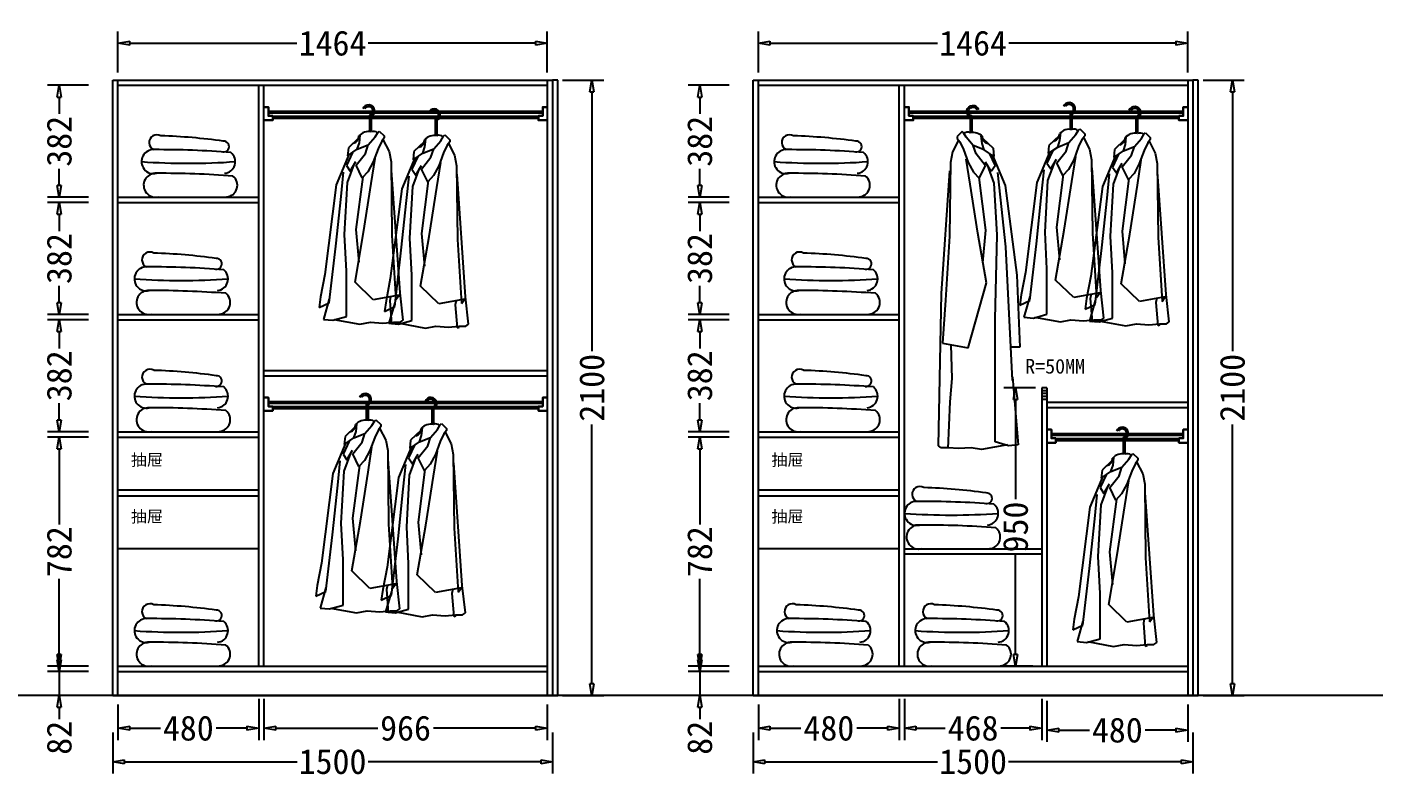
# Model space of a CAD drawing. Header units: millimetres. Extents: x 304407 to 361076, y -1262425 to -1203358.
# Drawn here: x 309134 to 313729, y -1205920 to -1203358 of the extents above; entities that cross this region are included whole.
import ezdxf

# ---------------------------------------------------------------- set-up
doc = ezdxf.new("R2010")
doc.units = ezdxf.units.MM
doc.header["$LTSCALE"] = 20
doc.layers.get('Defpoints').update_dxf_attribs({"color": 250})
for name, color, linetype in [('8', 8, 'Continuous'), ('LAYER10', 11, 'Continuous'), ('LAYER8', 11, 'Continuous'), ('图层3', 4, 'Continuous'), ('墙体', 40, 'Continuous')]:
    doc.layers.add(name, color=color, linetype=linetype)
doc.styles.get("Standard").update_dxf_attribs({"font": 'SimSun.ttf', "height": 85})
doc.styles.add('text', font='SimSun.ttf', dxfattribs={"height": 85})
doc.dimstyles.new('周文晶', dxfattribs={"dimtxt": 70, "dimasz": 40, "dimexe": 40, "dimexo": 30, "dimgap": 10, "dimtad": 0, "dimdec": 0, "dimtxsty": 'Standard', "dimblk": 'CLOSEDBLANK', "dimcen": 200, "dimclrd": 256, "dimclre": 256, "dimadec": 0, "dimazin": 0, "dimtfac": 1, "dimtdec": 0, "dimtmove": 0, "dimatfit": 3, "dimldrblk": 'CLOSEDBLANK', "dimfxl": 100, "dimfxlon": 1, "dimarcsym": 0})

# ---------------------------------------------------------------- blocks, each defined once
blk = doc.blocks.new('_ClosedBlank')
at = {"color": 0, "linetype": 'ByBlock', "lineweight": -2}
for p, q in [((-1, 0.17), (0, 0)), ((-1, 0.17), (-1, -0.17)), ((0, 0), (-1, -0.17))]:
    blk.add_line(p, q, dxfattribs=at)
blk = doc.blocks.new('*D1')
at = {"lineweight": -2, "transparency": 16777216}
for p, q in [((312109, -1205650.4), (312109, -1205790.4)), ((311629, -1205668.8), (311629, -1205790.4)), ((311669, -1205750.4), (311773.6, -1205750.4)), ((312069, -1205750.4), (311964.5, -1205750.4))]:
    blk.add_line(p, q, dxfattribs=at)
at = {"layer": 'Defpoints', "color": 0, "transparency": 16777216}
for p in [(312109, -1205538.8), (311629, -1205638.8), (312109, -1205750.4)]:
    blk.add_point(p, dxfattribs=at)
at = {"lineweight": -2, "transparency": 16777216, "xscale": 40, "yscale": 40, "zscale": 40, "rotation": 180}
blk.add_blockref('_ClosedBlank', (311629, -1205750.4), dxfattribs=at)
at = {"lineweight": -2, "transparency": 16777216, "xscale": 40, "yscale": 40, "zscale": 40}
blk.add_blockref('_ClosedBlank', (312109, -1205750.4), dxfattribs=at)
at = {"color": 0, "transparency": 16777216, "insert": (311869, -1205750.4), "char_height": 85, "attachment_point": 5}
blk.add_mtext('480', dxfattribs=at)
blk = doc.blocks.new('*D2')
at = {"lineweight": -2, "transparency": 16777216}
for p, q in [((312127, -1205650.4), (312127, -1205790.4)), ((312595, -1205650.4), (312595, -1205790.4)), ((312167, -1205750.4), (312266, -1205750.4)), ((312555, -1205750.4), (312456, -1205750.4))]:
    blk.add_line(p, q, dxfattribs=at)
at = {"layer": 'Defpoints', "color": 0, "transparency": 16777216}
for p in [(312127, -1203556.8), (312595, -1205538.8), (312595, -1205750.4)]:
    blk.add_point(p, dxfattribs=at)
at = {"lineweight": -2, "transparency": 16777216, "xscale": 40, "yscale": 40, "zscale": 40, "rotation": 180}
blk.add_blockref('_ClosedBlank', (312127, -1205750.4), dxfattribs=at)
at = {"lineweight": -2, "transparency": 16777216, "xscale": 40, "yscale": 40, "zscale": 40}
blk.add_blockref('_ClosedBlank', (312595, -1205750.4), dxfattribs=at)
at = {"color": 0, "transparency": 16777216, "insert": (312361, -1205750.4), "char_height": 85, "attachment_point": 5}
blk.add_mtext('468', dxfattribs=at)
blk = doc.blocks.new('*D3')
at = {"lineweight": -2, "transparency": 16777216}
for p, q in [((311629, -1203513.4), (311629, -1203373.4)), ((313093, -1203513.4), (313093, -1203373.4)), ((311669, -1203413.4), (312239.1, -1203413.4)), ((313053, -1203413.4), (312483, -1203413.4))]:
    blk.add_line(p, q, dxfattribs=at)
at = {"layer": 'Defpoints', "color": 0, "transparency": 16777216}
for p in [(313093, -1203413.4), (311629, -1203556.8), (313093, -1203556.8)]:
    blk.add_point(p, dxfattribs=at)
at = {"lineweight": -2, "transparency": 16777216, "xscale": 40, "yscale": 40, "zscale": 40, "rotation": 180}
blk.add_blockref('_ClosedBlank', (311629, -1203413.4), dxfattribs=at)
at = {"lineweight": -2, "transparency": 16777216, "xscale": 40, "yscale": 40, "zscale": 40}
blk.add_blockref('_ClosedBlank', (313093, -1203413.4), dxfattribs=at)
at = {"color": 0, "transparency": 16777216, "insert": (312361, -1203413.4), "char_height": 85, "attachment_point": 5}
blk.add_mtext('1464', dxfattribs=at)
blk = doc.blocks.new('*D4')
at = {"lineweight": -2, "transparency": 16777216}
for p, q in [((311611, -1205764.5), (311611, -1205904.5)), ((313111, -1205764.5), (313111, -1205904.5)), ((311651, -1205864.5), (312240.1, -1205864.5)), ((313071, -1205864.5), (312482, -1205864.5))]:
    blk.add_line(p, q, dxfattribs=at)
at = {"layer": 'Defpoints', "color": 0, "transparency": 16777216}
for p in [(311611, -1205638.8), (313111, -1205638.8), (313111, -1205864.5)]:
    blk.add_point(p, dxfattribs=at)
at = {"lineweight": -2, "transparency": 16777216, "xscale": 40, "yscale": 40, "zscale": 40, "rotation": 180}
blk.add_blockref('_ClosedBlank', (311611, -1205864.5), dxfattribs=at)
at = {"lineweight": -2, "transparency": 16777216, "xscale": 40, "yscale": 40, "zscale": 40}
blk.add_blockref('_ClosedBlank', (313111, -1205864.5), dxfattribs=at)
at = {"color": 0, "transparency": 16777216, "insert": (312361, -1205864.5), "char_height": 85, "attachment_point": 5}
blk.add_mtext('1500', dxfattribs=at)
blk = doc.blocks.new('*D5')
at = {"lineweight": -2, "transparency": 16777216}
for p, q in [((311428.8, -1205516.8), (311428.8, -1205476.8)), ((311528.8, -1205556.8), (311388.8, -1205556.8)), ((311428.8, -1205556.8), (311428.8, -1205638.8)), ((311528.8, -1205638.8), (311388.8, -1205638.8)), ((311428.8, -1205678.8), (311428.8, -1205718.8))]:
    blk.add_line(p, q, dxfattribs=at)
at = {"layer": 'Defpoints', "color": 0, "transparency": 16777216}
for p in [(311428.8, -1205556.8), (311629, -1205556.8), (311611, -1205638.8)]:
    blk.add_point(p, dxfattribs=at)
at = {"lineweight": -2, "transparency": 16777216, "xscale": 40, "yscale": 40, "zscale": 40}
for p, rotation in [((311428.8, -1205556.8), 270), ((311428.8, -1205638.8), 90)]:
    blk.add_blockref('_ClosedBlank', p, dxfattribs=dict(at, rotation=rotation))
at = {"color": 0, "transparency": 16777216, "insert": (311428.8, -1205782.9), "char_height": 85, "attachment_point": 5, "rotation": 90}
blk.add_mtext('82', dxfattribs=at)
blk = doc.blocks.new('*D6')
at = {"lineweight": -2, "transparency": 16777216}
for p, q in [((311528.8, -1204756.8), (311388.8, -1204756.8)), ((311428.8, -1204796.8), (311428.8, -1205054.7)), ((311428.8, -1205498.8), (311428.8, -1205240.9)), ((311528.8, -1205538.8), (311388.8, -1205538.8))]:
    blk.add_line(p, q, dxfattribs=at)
at = {"layer": 'Defpoints', "color": 0, "transparency": 16777216}
for p in [(311428.8, -1204756.8), (311629, -1204756.8), (311629, -1205538.8)]:
    blk.add_point(p, dxfattribs=at)
at = {"lineweight": -2, "transparency": 16777216, "xscale": 40, "yscale": 40, "zscale": 40}
for p, rotation in [((311428.8, -1204756.8), 90), ((311428.8, -1205538.8), 270)]:
    blk.add_blockref('_ClosedBlank', p, dxfattribs=dict(at, rotation=rotation))
at = {"color": 0, "transparency": 16777216, "insert": (311428.8, -1205147.8), "char_height": 85, "attachment_point": 5, "rotation": 90}
blk.add_mtext('782', dxfattribs=at)
blk = doc.blocks.new('*D7')
at = {"lineweight": -2, "transparency": 16777216}
for p, q in [((311528.8, -1204356.8), (311388.8, -1204356.8)), ((311428.8, -1204396.8), (311428.8, -1204454.5)), ((311428.8, -1204698.8), (311428.8, -1204641.2)), ((311528.8, -1204738.8), (311388.8, -1204738.8))]:
    blk.add_line(p, q, dxfattribs=at)
at = {"layer": 'Defpoints', "color": 0, "transparency": 16777216}
for p in [(311428.8, -1204356.8), (311629, -1204356.8), (311629, -1204738.8)]:
    blk.add_point(p, dxfattribs=at)
at = {"lineweight": -2, "transparency": 16777216, "xscale": 40, "yscale": 40, "zscale": 40}
for p, rotation in [((311428.8, -1204356.8), 90), ((311428.8, -1204738.8), 270)]:
    blk.add_blockref('_ClosedBlank', p, dxfattribs=dict(at, rotation=rotation))
at = {"color": 0, "transparency": 16777216, "insert": (311428.8, -1204547.8), "char_height": 85, "attachment_point": 5, "rotation": 90}
blk.add_mtext('382', dxfattribs=at)
blk = doc.blocks.new('*D8')
at = {"lineweight": -2, "transparency": 16777216}
for p, q in [((311528.8, -1203956.8), (311388.8, -1203956.8)), ((311428.8, -1203996.8), (311428.8, -1204054.5)), ((311428.8, -1204298.8), (311428.8, -1204241.2)), ((311528.8, -1204338.8), (311388.8, -1204338.8))]:
    blk.add_line(p, q, dxfattribs=at)
at = {"layer": 'Defpoints', "color": 0, "transparency": 16777216}
for p in [(311428.8, -1203956.8), (311629, -1203956.8), (311629, -1204338.8)]:
    blk.add_point(p, dxfattribs=at)
at = {"lineweight": -2, "transparency": 16777216, "xscale": 40, "yscale": 40, "zscale": 40}
for p, rotation in [((311428.8, -1203956.8), 90), ((311428.8, -1204338.8), 270)]:
    blk.add_blockref('_ClosedBlank', p, dxfattribs=dict(at, rotation=rotation))
at = {"color": 0, "transparency": 16777216, "insert": (311428.8, -1204147.8), "char_height": 85, "attachment_point": 5, "rotation": 90}
blk.add_mtext('382', dxfattribs=at)
blk = doc.blocks.new('*D9')
at = {"lineweight": -2, "transparency": 16777216}
for p, q in [((311528.8, -1203556.8), (311388.8, -1203556.8)), ((311428.8, -1203596.8), (311428.8, -1203654.5)), ((311428.8, -1203898.8), (311428.8, -1203841.2)), ((311528.8, -1203938.8), (311388.8, -1203938.8))]:
    blk.add_line(p, q, dxfattribs=at)
at = {"layer": 'Defpoints', "color": 0, "transparency": 16777216}
for p in [(311428.8, -1203556.8), (311629, -1203556.8), (311629, -1203938.8)]:
    blk.add_point(p, dxfattribs=at)
at = {"lineweight": -2, "transparency": 16777216, "xscale": 40, "yscale": 40, "zscale": 40}
for p, rotation in [((311428.8, -1203556.8), 90), ((311428.8, -1203938.8), 270)]:
    blk.add_blockref('_ClosedBlank', p, dxfattribs=dict(at, rotation=rotation))
at = {"color": 0, "transparency": 16777216, "insert": (311428.8, -1203747.8), "char_height": 85, "attachment_point": 5, "rotation": 90}
blk.add_mtext('382', dxfattribs=at)
blk = doc.blocks.new('*D10')
at = {"lineweight": -2, "transparency": 16777216}
for p, q in [((313145.9, -1203538.8), (313285.9, -1203538.8)), ((313245.9, -1203578.8), (313245.9, -1204464.1)), ((313245.9, -1205598.8), (313245.9, -1204713.6)), ((313145.9, -1205638.8), (313285.9, -1205638.8))]:
    blk.add_line(p, q, dxfattribs=at)
at = {"layer": 'Defpoints', "color": 0, "transparency": 16777216}
for p in [(313111, -1203538.8), (313245.9, -1203538.8), (313111, -1205638.8)]:
    blk.add_point(p, dxfattribs=at)
at = {"lineweight": -2, "transparency": 16777216, "xscale": 40, "yscale": 40, "zscale": 40}
for p, rotation in [((313245.9, -1203538.8), 90), ((313245.9, -1205638.8), 270)]:
    blk.add_blockref('_ClosedBlank', p, dxfattribs=dict(at, rotation=rotation))
at = {"color": 0, "transparency": 16777216, "insert": (313245.9, -1204588.8), "char_height": 85, "attachment_point": 5, "rotation": 90}
blk.add_mtext('2100', dxfattribs=at)
blk = doc.blocks.new('*D11')
at = {"lineweight": -2, "transparency": 16777216}
for p, q in [((309924, -1205650.4), (309924, -1205790.4)), ((309444, -1205668.8), (309444, -1205790.4)), ((309484, -1205750.4), (309588.6, -1205750.4)), ((309884, -1205750.4), (309779.5, -1205750.4))]:
    blk.add_line(p, q, dxfattribs=at)
at = {"layer": 'Defpoints', "color": 0, "transparency": 16777216}
for p in [(309924, -1205538.8), (309444, -1205638.8), (309924, -1205750.4)]:
    blk.add_point(p, dxfattribs=at)
at = {"lineweight": -2, "transparency": 16777216, "xscale": 40, "yscale": 40, "zscale": 40, "rotation": 180}
blk.add_blockref('_ClosedBlank', (309444, -1205750.4), dxfattribs=at)
at = {"lineweight": -2, "transparency": 16777216, "xscale": 40, "yscale": 40, "zscale": 40}
blk.add_blockref('_ClosedBlank', (309924, -1205750.4), dxfattribs=at)
at = {"color": 0, "transparency": 16777216, "insert": (309684, -1205750.4), "char_height": 85, "attachment_point": 5}
blk.add_mtext('480', dxfattribs=at)
blk = doc.blocks.new('*D12')
at = {"lineweight": -2, "transparency": 16777216}
for p, q in [((309942, -1205650.4), (309942, -1205790.4)), ((310908, -1205668.8), (310908, -1205790.4)), ((309982, -1205750.4), (310330, -1205750.4)), ((310868, -1205750.4), (310520, -1205750.4))]:
    blk.add_line(p, q, dxfattribs=at)
at = {"layer": 'Defpoints', "color": 0, "transparency": 16777216}
for p in [(309942, -1203556.8), (310908, -1205638.8), (310908, -1205750.4)]:
    blk.add_point(p, dxfattribs=at)
at = {"lineweight": -2, "transparency": 16777216, "xscale": 40, "yscale": 40, "zscale": 40, "rotation": 180}
blk.add_blockref('_ClosedBlank', (309942, -1205750.4), dxfattribs=at)
at = {"lineweight": -2, "transparency": 16777216, "xscale": 40, "yscale": 40, "zscale": 40}
blk.add_blockref('_ClosedBlank', (310908, -1205750.4), dxfattribs=at)
at = {"color": 0, "transparency": 16777216, "insert": (310425, -1205750.4), "char_height": 85, "attachment_point": 5}
blk.add_mtext('966', dxfattribs=at)
blk = doc.blocks.new('*D13')
at = {"lineweight": -2, "transparency": 16777216}
for p, q in [((309444, -1203513.4), (309444, -1203373.4)), ((310908, -1203513.4), (310908, -1203373.4)), ((309484, -1203413.4), (310054.1, -1203413.4)), ((310868, -1203413.4), (310297.9, -1203413.4))]:
    blk.add_line(p, q, dxfattribs=at)
at = {"layer": 'Defpoints', "color": 0, "transparency": 16777216}
for p in [(310908, -1203413.4), (309444, -1203556.8), (310908, -1203556.8)]:
    blk.add_point(p, dxfattribs=at)
at = {"lineweight": -2, "transparency": 16777216, "xscale": 40, "yscale": 40, "zscale": 40, "rotation": 180}
blk.add_blockref('_ClosedBlank', (309444, -1203413.4), dxfattribs=at)
at = {"lineweight": -2, "transparency": 16777216, "xscale": 40, "yscale": 40, "zscale": 40}
blk.add_blockref('_ClosedBlank', (310908, -1203413.4), dxfattribs=at)
at = {"color": 0, "transparency": 16777216, "insert": (310176, -1203413.4), "char_height": 85, "attachment_point": 5}
blk.add_mtext('1464', dxfattribs=at)
blk = doc.blocks.new('*D14')
at = {"lineweight": -2, "transparency": 16777216}
for p, q in [((309426, -1205764.5), (309426, -1205904.5)), ((310926, -1205764.5), (310926, -1205904.5)), ((309466, -1205864.5), (310055.1, -1205864.5)), ((310886, -1205864.5), (310297, -1205864.5))]:
    blk.add_line(p, q, dxfattribs=at)
at = {"layer": 'Defpoints', "color": 0, "transparency": 16777216}
for p in [(309426, -1205638.8), (310926, -1205638.8), (310926, -1205864.5)]:
    blk.add_point(p, dxfattribs=at)
at = {"lineweight": -2, "transparency": 16777216, "xscale": 40, "yscale": 40, "zscale": 40, "rotation": 180}
blk.add_blockref('_ClosedBlank', (309426, -1205864.5), dxfattribs=at)
at = {"lineweight": -2, "transparency": 16777216, "xscale": 40, "yscale": 40, "zscale": 40}
blk.add_blockref('_ClosedBlank', (310926, -1205864.5), dxfattribs=at)
at = {"color": 0, "transparency": 16777216, "insert": (310176, -1205864.5), "char_height": 85, "attachment_point": 5}
blk.add_mtext('1500', dxfattribs=at)
blk = doc.blocks.new('*D15')
at = {"lineweight": -2, "transparency": 16777216}
for p, q in [((309243.8, -1205516.8), (309243.8, -1205476.8)), ((309343.8, -1205556.8), (309203.8, -1205556.8)), ((309243.8, -1205556.8), (309243.8, -1205638.8)), ((309343.8, -1205638.8), (309203.8, -1205638.8)), ((309243.8, -1205678.8), (309243.8, -1205718.8))]:
    blk.add_line(p, q, dxfattribs=at)
at = {"layer": 'Defpoints', "color": 0, "transparency": 16777216}
for p in [(309243.8, -1205556.8), (309444, -1205556.8), (309426, -1205638.8)]:
    blk.add_point(p, dxfattribs=at)
at = {"lineweight": -2, "transparency": 16777216, "xscale": 40, "yscale": 40, "zscale": 40}
for p, rotation in [((309243.8, -1205556.8), 270), ((309243.8, -1205638.8), 90)]:
    blk.add_blockref('_ClosedBlank', p, dxfattribs=dict(at, rotation=rotation))
at = {"color": 0, "transparency": 16777216, "insert": (309243.8, -1205782.9), "char_height": 85, "attachment_point": 5, "rotation": 90}
blk.add_mtext('82', dxfattribs=at)
blk = doc.blocks.new('*D16')
at = {"lineweight": -2, "transparency": 16777216}
for p, q in [((309343.8, -1204756.8), (309203.8, -1204756.8)), ((309243.8, -1204796.8), (309243.8, -1205054.7)), ((309243.8, -1205498.8), (309243.8, -1205240.9)), ((309343.8, -1205538.8), (309203.8, -1205538.8))]:
    blk.add_line(p, q, dxfattribs=at)
at = {"layer": 'Defpoints', "color": 0, "transparency": 16777216}
for p in [(309243.8, -1204756.8), (309444, -1204756.8), (309444, -1205538.8)]:
    blk.add_point(p, dxfattribs=at)
at = {"lineweight": -2, "transparency": 16777216, "xscale": 40, "yscale": 40, "zscale": 40}
for p, rotation in [((309243.8, -1204756.8), 90), ((309243.8, -1205538.8), 270)]:
    blk.add_blockref('_ClosedBlank', p, dxfattribs=dict(at, rotation=rotation))
at = {"color": 0, "transparency": 16777216, "insert": (309243.8, -1205147.8), "char_height": 85, "attachment_point": 5, "rotation": 90}
blk.add_mtext('782', dxfattribs=at)
blk = doc.blocks.new('*D17')
at = {"lineweight": -2, "transparency": 16777216}
for p, q in [((309343.8, -1204356.8), (309203.8, -1204356.8)), ((309243.8, -1204396.8), (309243.8, -1204454.5)), ((309243.8, -1204698.8), (309243.8, -1204641.2)), ((309343.8, -1204738.8), (309203.8, -1204738.8))]:
    blk.add_line(p, q, dxfattribs=at)
at = {"layer": 'Defpoints', "color": 0, "transparency": 16777216}
for p in [(309243.8, -1204356.8), (309444, -1204356.8), (309444, -1204738.8)]:
    blk.add_point(p, dxfattribs=at)
at = {"lineweight": -2, "transparency": 16777216, "xscale": 40, "yscale": 40, "zscale": 40}
for p, rotation in [((309243.8, -1204356.8), 90), ((309243.8, -1204738.8), 270)]:
    blk.add_blockref('_ClosedBlank', p, dxfattribs=dict(at, rotation=rotation))
at = {"color": 0, "transparency": 16777216, "insert": (309243.8, -1204547.8), "char_height": 85, "attachment_point": 5, "rotation": 90}
blk.add_mtext('382', dxfattribs=at)
blk = doc.blocks.new('*D18')
at = {"lineweight": -2, "transparency": 16777216}
for p, q in [((309343.8, -1203956.8), (309203.8, -1203956.8)), ((309243.8, -1203996.8), (309243.8, -1204054.5)), ((309243.8, -1204298.8), (309243.8, -1204241.2)), ((309343.8, -1204338.8), (309203.8, -1204338.8))]:
    blk.add_line(p, q, dxfattribs=at)
at = {"layer": 'Defpoints', "color": 0, "transparency": 16777216}
for p in [(309243.8, -1203956.8), (309444, -1203956.8), (309444, -1204338.8)]:
    blk.add_point(p, dxfattribs=at)
at = {"lineweight": -2, "transparency": 16777216, "xscale": 40, "yscale": 40, "zscale": 40}
for p, rotation in [((309243.8, -1203956.8), 90), ((309243.8, -1204338.8), 270)]:
    blk.add_blockref('_ClosedBlank', p, dxfattribs=dict(at, rotation=rotation))
at = {"color": 0, "transparency": 16777216, "insert": (309243.8, -1204147.8), "char_height": 85, "attachment_point": 5, "rotation": 90}
blk.add_mtext('382', dxfattribs=at)
blk = doc.blocks.new('*D19')
at = {"lineweight": -2, "transparency": 16777216}
for p, q in [((309343.8, -1203556.8), (309203.8, -1203556.8)), ((309243.8, -1203596.8), (309243.8, -1203654.5)), ((309243.8, -1203898.8), (309243.8, -1203841.2)), ((309343.8, -1203938.8), (309203.8, -1203938.8))]:
    blk.add_line(p, q, dxfattribs=at)
at = {"layer": 'Defpoints', "color": 0, "transparency": 16777216}
for p in [(309243.8, -1203556.8), (309444, -1203556.8), (309444, -1203938.8)]:
    blk.add_point(p, dxfattribs=at)
at = {"lineweight": -2, "transparency": 16777216, "xscale": 40, "yscale": 40, "zscale": 40}
for p, rotation in [((309243.8, -1203556.8), 90), ((309243.8, -1203938.8), 270)]:
    blk.add_blockref('_ClosedBlank', p, dxfattribs=dict(at, rotation=rotation))
at = {"color": 0, "transparency": 16777216, "insert": (309243.8, -1203747.8), "char_height": 85, "attachment_point": 5, "rotation": 90}
blk.add_mtext('382', dxfattribs=at)
blk = doc.blocks.new('*D20')
at = {"lineweight": -2, "transparency": 16777216}
for p, q in [((310960.9, -1203538.8), (311100.9, -1203538.8)), ((311060.9, -1203578.8), (311060.9, -1204464.1)), ((311060.9, -1205598.8), (311060.9, -1204713.6)), ((310960.9, -1205638.8), (311100.9, -1205638.8))]:
    blk.add_line(p, q, dxfattribs=at)
at = {"layer": 'Defpoints', "color": 0, "transparency": 16777216}
for p in [(310926, -1203538.8), (311060.9, -1203538.8), (310926, -1205638.8)]:
    blk.add_point(p, dxfattribs=at)
at = {"lineweight": -2, "transparency": 16777216, "xscale": 40, "yscale": 40, "zscale": 40}
for p, rotation in [((311060.9, -1203538.8), 90), ((311060.9, -1205638.8), 270)]:
    blk.add_blockref('_ClosedBlank', p, dxfattribs=dict(at, rotation=rotation))
at = {"color": 0, "transparency": 16777216, "insert": (311060.9, -1204588.8), "char_height": 85, "attachment_point": 5, "rotation": 90}
blk.add_mtext('2100', dxfattribs=at)
blk = doc.blocks.new('*D21')
at = {"lineweight": -2, "transparency": 16777216}
for p, q in [((312574, -1204588.8), (312466, -1204588.8)), ((312506, -1204628.8), (312506, -1204968.8)), ((312506, -1205498.8), (312506, -1205158.8)), ((312565, -1205538.8), (312466, -1205538.8))]:
    blk.add_line(p, q, dxfattribs=at)
at = {"layer": 'Defpoints', "color": 0, "transparency": 16777216}
for p in [(312604, -1204588.8), (312506, -1205538.8), (312595, -1205538.8)]:
    blk.add_point(p, dxfattribs=at)
at = {"lineweight": -2, "transparency": 16777216, "xscale": 40, "yscale": 40, "zscale": 40}
for p, rotation in [((312506, -1204588.8), 90), ((312506, -1205538.8), 270)]:
    blk.add_blockref('_ClosedBlank', p, dxfattribs=dict(at, rotation=rotation))
at = {"color": 0, "transparency": 16777216, "insert": (312506, -1205063.8), "char_height": 85, "attachment_point": 5, "rotation": 90}
blk.add_mtext('950', dxfattribs=at)
blk = doc.blocks.new('*D22')
at = {"lineweight": -2, "transparency": 16777216}
for p, q in [((312613, -1205657), (312613, -1205797)), ((313093, -1205668.8), (313093, -1205797)), ((312653, -1205757), (312757.6, -1205757)), ((313053, -1205757), (312948.5, -1205757))]:
    blk.add_line(p, q, dxfattribs=at)
at = {"layer": 'Defpoints', "color": 0, "transparency": 16777216}
for p in [(312613, -1205538.8), (313093, -1205638.8), (313093, -1205757)]:
    blk.add_point(p, dxfattribs=at)
at = {"lineweight": -2, "transparency": 16777216, "xscale": 40, "yscale": 40, "zscale": 40, "rotation": 180}
blk.add_blockref('_ClosedBlank', (312613, -1205757), dxfattribs=at)
at = {"lineweight": -2, "transparency": 16777216, "xscale": 40, "yscale": 40, "zscale": 40}
blk.add_blockref('_ClosedBlank', (313093, -1205757), dxfattribs=at)
at = {"color": 0, "transparency": 16777216, "insert": (312853, -1205757), "char_height": 85, "attachment_point": 5}
blk.add_mtext('480', dxfattribs=at)
blk = doc.blocks.new('A$C1C5764E0')
at = {"layer": '8'}
for p, q in [((172.3, 708.4), (172.3, 657.4)), ((178.3, 708.4), (178.3, 657.4)), ((137.4, 618.5), (140.1, 644.9)), ((191.5, 639.3), (201.2, 654.6)), ((201.2, 654.6), (205.3, 658.7)), ((205.3, 658.7), (222, 642.1)), ((99.9, 601.9), (97.1, 574.2)), ((135.3, 635.3), (99.9, 601.9)), ((130.4, 596.4), (137.4, 618.5)), ((130.4, 596.4), (167.9, 611.6)), ((158.2, 582.5), (167.9, 611.6)), ((167.9, 611.6), (191.5, 639.3)), ((201.2, 597.8), (184.5, 553.4)), ((213.6, 624.1), (201.2, 597.8)), ((222, 635.2), (213.6, 624.1)), ((217.8, 629.6), (238.6, 589.4)), ((222, 642.1), (222, 635.2)), ((103, 580.9), (58.4, 475.1)), ((113.7, 585.2), (93.2, 541.7)), ((97.1, 574.2), (130.4, 596.4)), ((106.3, 522.1), (125.9, 554.7)), ((126.3, 542.3), (158.2, 582.5)), ((184.5, 553.4), (166.5, 520.1)), ((178.3, 479.5), (191.3, 564.6)), ((238.6, 589.4), (245.5, 553.4)), ((245.5, 553.4), (248.3, 302.5)), ((75, 435), (83.4, 518.8)), ((93.2, 541.7), (106.3, 522.1)), ((96.5, 482.8), (119.4, 544.9)), ((147.1, 499.3), (126.3, 542.3)), ((166.5, 520.1), (147.1, 499.3)), ((276.4, 106.8), (247, 525.3)), ((58.4, 475.1), (19.5, 168.8)), ((86.6, 306.3), (96.5, 482.8)), ((148.8, 502.4), (125.9, 322.6)), ((152.1, 312.8), (178.3, 479.5)), ((57, 265.8), (75, 435)), ((125.9, 322.6), (135.7, 211.4)), ((93.2, 180.9), (86.6, 306.3)), ((122.6, 142.8), (152.1, 312.8)), ((248.3, 302.5), (262.2, 83.5)), ((34.3, 73.1), (57, 265.8)), ((19.5, 168.8), (4.8, 92.7)), ((93.2, 26.2), (93.2, 180.9)), ((184.8, 82.8), (122.6, 142.8)), ((4.8, 92.7), (0, 56.7)), ((273.1, 99.1), (184.8, 82.8)), ((244.2, 93.8), (240.9, 79.6)), ((262.2, 83.5), (273.1, 99.1)), ((286.7, 13.1), (276.4, 106.8)), ((0, 56.7), (34.3, 73.1)), ((34.3, 86.2), (14.7, 16.3)), ((240.9, 79.6), (247.4, 1.1)), ((14.7, 16.3), (47.4, 13.1)), ((47.4, 13.1), (93.2, 26.2)), ((50.7, 16.3), (139, 0)), ((139, 0), (175, 6.5)), ((175, 6.5), (217.5, 3.3)), ((217.5, 3.3), (253.5, 6.5)), ((247.4, 1.1), (254, 3.3)), ((253.5, 6.5), (276.9, 6.5)), ((276.9, 6.5), (286.7, 13.1))]:
    blk.add_line(p, q, dxfattribs=at)
for centre, radius, start, end in [((168.9, 727.1), 20.9, 296.6338, 159.5285), ((168.9, 727.1), 14.9, 296.6338, 150.6175), ((175.9, 709.9), 3.91, 94.6712, 201.9626), ((168.9, 613.1), 43.9, 77.6993, 138.5966), ((186.2, 639.8), 18, 42.48, 116.3392), ((110.9, 641.2), 25.1, 286.2636, 2.0248)]:
    blk.add_arc(centre, radius, start, end, dxfattribs=at)
blk = doc.blocks.new('A$C4F477F88')
at = {"layer": 'LAYER10'}
blk.add_blockref('A$C1C5764E0', (0, 0), dxfattribs=at)
blk = doc.blocks.new('A$C5E603B19')
at = {"layer": 'LAYER8'}
blk.add_blockref('A$C4F477F88', (0, 0), dxfattribs=at)
blk = doc.blocks.new('A$C1B0A679D')
at = {"layer": '图层3'}
blk.add_blockref('A$C5E603B19', (0, 0), dxfattribs=at)
blk = doc.blocks.new('A$C52EB379C')
at = {"layer": '8'}
for p, q in [((163.3, 1134.6), (163.3, 1083.5)), ((169.3, 1134.6), (169.3, 1083.5)), ((126.4, 1061.5), (91, 1028.1)), ((128.4, 1044.7), (131.2, 1071)), ((159, 1037.8), (182.5, 1065.5)), ((182.5, 1065.5), (192.3, 1080.7)), ((192.3, 1080.7), (196.4, 1084.9)), ((196.4, 1084.9), (213.1, 1068.3)), ((213.1, 1061.3), (204.7, 1050.2)), ((213.1, 1068.3), (213.1, 1061.3)), ((104.8, 1011.4), (84.3, 967.8)), ((91, 1028.1), (88.2, 1000.3)), ((88.2, 1000.3), (121.5, 1022.5)), ((121.5, 1022.5), (128.4, 1044.7)), ((121.5, 1022.5), (159, 1037.8)), ((149.3, 1008.7), (159, 1037.8)), ((192.3, 1023.9), (175.6, 979.5)), ((204.7, 1050.2), (192.3, 1023.9)), ((208.9, 1055.8), (229.7, 1015.6)), ((229.7, 1015.6), (236.6, 979.5)), ((94.1, 1007.1), (49.5, 901.3)), ((84.3, 967.8), (97.4, 948.2)), ((87.6, 909), (110.5, 971.1)), ((97.4, 948.2), (117, 980.9)), ((117.4, 968.5), (149.3, 1008.7)), ((138.2, 925.5), (117.4, 968.5)), ((175.6, 979.5), (157.6, 946.3)), ((169.3, 905.7), (182.4, 990.7)), ((236.6, 979.5), (239.4, 728.7)), ((66.1, 861.1), (74.5, 944.9)), ((139.9, 928.6), (117, 748.8)), ((157.6, 946.3), (138.2, 925.5)), ((267.5, 533), (238.1, 951.5)), ((49.5, 901.3), (10.6, 595)), ((77.7, 732.4), (87.6, 909)), ((143.2, 738.9), (169.3, 905.7)), ((48.1, 692), (66.1, 861.1)), ((113.7, 568.9), (143.2, 738.9)), ((117, 748.8), (126.8, 637.6)), ((25.4, 235.4), (48.1, 692)), ((84.3, 444.7), (77.7, 732.4)), ((239.4, 728.7), (253.3, 509.7)), ((10.6, 595), (0, 349)), ((175.9, 346.6), (113.7, 568.9)), ((253.3, 509.7), (264.2, 362.9)), ((277.8, 13.1), (267.5, 533)), ((84.3, 26.2), (84.3, 444.7)), ((0, 349), (31, 349)), ((264.2, 362.9), (175.9, 346.6)), ((235.3, 357.6), (232, 242)), ((25.4, 248.5), (5.8, 16.3)), ((232, 242), (238.5, 163.5)), ((238.5, 163.5), (245.1, 3.3)), ((5.8, 16.3), (38.5, 13.1)), ((38.5, 13.1), (84.3, 26.2)), ((41.7, 16.3), (130.1, 0)), ((130.1, 0), (166.1, 6.5)), ((166.1, 6.5), (208.6, 3.3)), ((208.6, 3.3), (244.6, 6.5)), ((244.6, 6.5), (268, 6.5)), ((268, 6.5), (277.8, 13.1))]:
    blk.add_line(p, q, dxfattribs=at)
for centre, radius, start, end in [((160, 1153.2), 20.9, 296.6338, 159.5285), ((160, 1153.2), 14.9, 296.6338, 150.6175), ((167, 1136), 3.91, 94.6712, 201.9626), ((102, 1067.4), 25.1, 286.2636, 2.0248), ((160, 1039.2), 43.9, 77.6993, 138.5966), ((177.3, 1066), 18, 42.48, 116.3392)]:
    blk.add_arc(centre, radius, start, end, dxfattribs=at)
blk = doc.blocks.new('A$C05785CA5')
at = {"layer": 'LAYER10'}
blk.add_blockref('A$C52EB379C', (0, 0), dxfattribs=at)
blk = doc.blocks.new('A$C100967EE')
at = {"layer": 'LAYER10'}
blk.add_blockref('A$C05785CA5', (0, 0), dxfattribs=at)
blk = doc.blocks.new('A$C65D30603')
at = {"layer": 'LAYER8'}
blk.add_blockref('A$C100967EE', (0, 0), dxfattribs=at)
blk = doc.blocks.new('A$C50CE712E')
at = {"layer": '图层3'}
blk.add_blockref('A$C65D30603', (0, 0), dxfattribs=at)
blk = doc.blocks.new('A$C11F00F61')
at = {"color": 8}
blk.add_line((48.2, 0), (290.3, 1.2), dxfattribs=at)
at = {"layer": '墙体', "color": 8}
for centre, radius, start, end in [((52.6, 186.6), 26.7, 59.8021, 244.0801), ((9.8, -1698.7), 1909.1, 81.8981, 88.3112), ((280.3, 173), 18.4, 260.1551, 94.4157), ((41, 121.6), 41, 86.0834, 284.0988), ((53.8, -3125.6), 3288.1, 85.6244, 90.1755), ((279.7, 121.7), 40, 274.9406, 51.3165), ((159.2, 2329.1), 2213.2, 265.8756, 274.159), ((48.2, 41), 41, 86.0834, 284.0988), ((61, -3206.2), 3288.1, 85.6244, 90.1755), ((286.9, 41.1), 40, 274.9406, 51.3165)]:
    blk.add_arc(centre, radius, start, end, dxfattribs=at)

msp = doc.modelspace()

# ---------------------------------------------------------------- linework, layer by layer
for p, q in [((309426, -1205638.8), (309426, -1203538.8)), ((309426, -1203538.8), (310926, -1203538.8)), ((309444, -1205638.8), (309444, -1203538.8)), ((310908, -1203538.8), (310908, -1205638.8)), ((310926, -1203538.8), (310926, -1205638.8)), ((310944, -1203538.8), (310926, -1203538.8)), ((310944, -1205638.8), (310944, -1203538.8)), ((311611, -1205638.8), (311611, -1203538.8)), ((311611, -1203538.8), (313111, -1203538.8)), ((311629, -1205638.8), (311629, -1203538.8)), ((313093, -1203538.8), (313093, -1205638.8)), ((313111, -1203538.8), (313111, -1205638.8)), ((313129, -1203538.8), (313111, -1203538.8)), ((313129, -1205638.8), (313129, -1203538.8)), ((309444, -1203556.8), (310908, -1203556.8)), ((309924, -1205538.8), (309924, -1203556.8)), ((309942, -1205538.8), (309942, -1203556.8)), ((311629, -1203556.8), (313093, -1203556.8)), ((312109, -1205538.8), (312109, -1203556.8)), ((312127, -1205538.8), (312127, -1203556.8)), ((309444, -1203938.8), (309924, -1203938.8)), ((309444, -1203956.8), (309924, -1203956.8)), ((311629, -1203938.8), (312109, -1203938.8)), ((311629, -1203956.8), (312109, -1203956.8)), ((309444, -1204338.8), (309924, -1204338.8)), ((309444, -1204356.8), (309924, -1204356.8)), ((311629, -1204338.8), (312109, -1204338.8)), ((311629, -1204356.8), (312109, -1204356.8)), ((309942, -1204529.8), (310908, -1204529.8)), ((309942, -1204547.8), (310908, -1204547.8)), ((312595, -1204588.8), (312595, -1205538.8)), ((312613, -1204588.8), (312595, -1204588.8)), ((312613, -1204598.8), (312595, -1204598.8)), ((312613, -1204588.8), (312613, -1205538.8)), ((312613, -1204608.8), (312595, -1204608.8)), ((312613, -1204618.8), (312595, -1204618.8)), ((312613, -1204628.8), (312595, -1204628.8)), ((313093, -1204638.8), (312613, -1204638.8)), ((313093, -1204656.8), (312613, -1204656.8)), ((309444, -1204738.8), (309924, -1204738.8)), ((311629, -1204738.8), (312109, -1204738.8)), ((309444, -1204756.8), (309924, -1204756.8)), ((311629, -1204756.8), (312109, -1204756.8)), ((309444, -1204936.8), (309924, -1204936.8)), ((309444, -1204956.8), (309924, -1204956.8)), ((311629, -1204936.8), (312109, -1204936.8)), ((311629, -1204956.8), (312109, -1204956.8)), ((309444, -1205136.8), (309924, -1205136.8)), ((311629, -1205136.8), (312109, -1205136.8)), ((312595, -1205138.8), (312127, -1205138.8)), ((312595, -1205156.8), (312127, -1205156.8)), ((309444, -1205538.8), (310908, -1205538.8)), ((309444, -1205556.8), (310908, -1205556.8)), ((311629, -1205538.8), (313093, -1205538.8)), ((311629, -1205556.8), (313093, -1205556.8)), ((309426, -1205638.8), (310926, -1205638.8)), ((310926, -1205638.8), (310944, -1205638.8)), ((311611, -1205638.8), (313111, -1205638.8)), ((313111, -1205638.8), (313129, -1205638.8))]:
    msp.add_line(p, q)
at = {"color": 8}
msp.add_line((361075.9, -1205638.8), (304407.4, -1205638.8), dxfattribs=at)
at = {"lineweight": 30}
for points in [[(309942, -1203631.1), (309957, -1203631.1), (309957, -1203661.1), (309972, -1203661.1), (309972, -1203676.1), (309942, -1203676.1)], [(310908, -1203631.1), (310893, -1203631.1), (310893, -1203661.1), (310878, -1203661.1), (310878, -1203676.1), (310908, -1203676.1)], [(312127, -1203631.1), (312142, -1203631.1), (312142, -1203661.1), (312157, -1203661.1), (312157, -1203676.1), (312127, -1203676.1)], [(313093, -1203631.1), (313078, -1203631.1), (313078, -1203661.1), (313063, -1203661.1), (313063, -1203676.1), (313093, -1203676.1)], [(310893, -1203646.1), (309957, -1203646.1)], [(310893, -1203650.7), (309957, -1203650.7)], [(310878, -1203663.2), (309972, -1203663.2)], [(310878, -1203668.6), (309972, -1203668.6)], [(313078, -1203646.1), (312142, -1203646.1)], [(313078, -1203650.7), (312142, -1203650.7)], [(313063, -1203663.2), (312157, -1203663.2)], [(313063, -1203668.6), (312157, -1203668.6)], [(309942, -1204622.1), (309957, -1204622.1), (309957, -1204652.1), (309972, -1204652.1), (309972, -1204667.1), (309942, -1204667.1)], [(310893, -1204637.1), (309957, -1204637.1)], [(310893, -1204641.7), (309957, -1204641.7)], [(310908, -1204622.1), (310893, -1204622.1), (310893, -1204652.1), (310878, -1204652.1), (310878, -1204667.1), (310908, -1204667.1)], [(310878, -1204654.2), (309972, -1204654.2)], [(310878, -1204659.6), (309972, -1204659.6)], [(312613, -1204731.1), (312628, -1204731.1), (312628, -1204761.1), (312643, -1204761.1), (312643, -1204776.1), (312613, -1204776.1)], [(313093, -1204731.1), (313078, -1204731.1), (313078, -1204761.1), (313063, -1204761.1), (313063, -1204776.1), (313093, -1204776.1)], [(313078, -1204746.1), (312628, -1204746.1)], [(313078, -1204750.7), (312628, -1204750.7)], [(313063, -1204763.2), (312643, -1204763.2)], [(313063, -1204768.6), (312643, -1204768.6)]]:
    msp.add_lwpolyline(points, dxfattribs=at)

# ---------------------------------------------------------------- block references
for name, p in [('A$C1B0A679D', (310130, -1204371.6)), ('A$C1B0A679D', (310353.6, -1204385)), ('A$C1B0A679D', (312519.9, -1204363.9)), ('A$C1B0A679D', (312743.5, -1204377.3)), ('A$C11F00F61', (309524.4, -1203938.8)), ('A$C11F00F61', (311682.4, -1203938.8)), ('A$C11F00F61', (309500, -1204338.8)), ('A$C11F00F61', (311716.1, -1204338.8)), ('A$C11F00F61', (309500, -1204738.8)), ('A$C11F00F61', (311716.1, -1204738.8)), ('A$C1B0A679D', (310118.7, -1205356.4)), ('A$C1B0A679D', (310342.3, -1205369.8)), ('A$C1B0A679D', (312700.9, -1205471.2)), ('A$C11F00F61', (312127, -1205138.8)), ('A$C11F00F61', (309500, -1205538.8)), ('A$C11F00F61', (311691.8, -1205538.8)), ('A$C11F00F61', (312163.6, -1205538.8))]:
    msp.add_blockref(name, p)
at = {"xscale": -1}
msp.add_blockref('A$C50CE712E', (312520.3, -1204799.6), dxfattribs=at)

# ---------------------------------------------------------------- texts
at = {"attachment_point": 1, "style": 'text'}
for s, insert, char_height, width in [('R=50MM', (312538.8, -1204490.3), 50, 419.038), ('抽屉', (309488.3, -1204814.5), 40, 305.609), ('抽屉', (311673.3, -1204814.5), 40, 305.609), ('抽屉', (309488.3, -1205007.8), 40, 305.609), ('抽屉', (311673.3, -1205007.8), 40, 305.609)]:
    msp.add_mtext(s, dxfattribs=dict(at, insert=insert, char_height=char_height, width=width))

# ---------------------------------------------------------------- dimensions: what is measured, and where the dimension line sits
for base, p1, p2, picture, middle in [((310908, -1203413.4), (309444, -1203556.8), (310908, -1203556.8), '*D13', (310176, -1203413.4)), ((313093, -1203413.4), (311629, -1203556.8), (313093, -1203556.8), '*D3', (312361, -1203413.4)), ((310908, -1205750.4), (309942, -1203556.8), (310908, -1205638.8), '*D12', (310425, -1205750.4)), ((312595, -1205750.4), (312127, -1203556.8), (312595, -1205538.8), '*D2', (312361, -1205750.4)), ((309924, -1205750.4), (309444, -1205638.8), (309924, -1205538.8), '*D11', (309684, -1205750.4)), ((312109, -1205750.4), (311629, -1205638.8), (312109, -1205538.8), '*D1', (311869, -1205750.4)), ((313093, -1205757), (312613, -1205538.8), (313093, -1205638.8), '*D22', (312853, -1205757)), ((310926, -1205864.5), (309426, -1205638.8), (310926, -1205638.8), '*D14', (310176, -1205864.5)), ((313111, -1205864.5), (311611, -1205638.8), (313111, -1205638.8), '*D4', (312361, -1205864.5))]:
    dim = msp.add_linear_dim(base=base, p1=p1, p2=p2, dimstyle='周文晶')
    dim.commit()
    dim.dimension.update_dxf_attribs({"geometry": picture, "text_midpoint": middle})
for base, p1, p2, angle, picture, middle in [((311060.9, -1203538.8), (310926, -1205638.8), (310926, -1203538.8), 90, '*D20', (311060.9, -1204588.8)), ((313245.9, -1203538.8), (313111, -1205638.8), (313111, -1203538.8), 90, '*D10', (313245.9, -1204588.8)), ((309243.8, -1203556.8), (309444, -1203938.8), (309444, -1203556.8), 270, '*D19', (309243.8, -1203747.8)), ((311428.8, -1203556.8), (311629, -1203938.8), (311629, -1203556.8), 270, '*D9', (311428.8, -1203747.8)), ((309243.8, -1203956.8), (309444, -1204338.8), (309444, -1203956.8), 270, '*D18', (309243.8, -1204147.8)), ((311428.8, -1203956.8), (311629, -1204338.8), (311629, -1203956.8), 270, '*D8', (311428.8, -1204147.8)), ((309243.8, -1204356.8), (309444, -1204738.8), (309444, -1204356.8), 270, '*D17', (309243.8, -1204547.8)), ((311428.8, -1204356.8), (311629, -1204738.8), (311629, -1204356.8), 270, '*D7', (311428.8, -1204547.8)), ((312506, -1205538.8), (312604, -1204588.8), (312595, -1205538.8), 90, '*D21', (312506, -1205063.8)), ((309243.8, -1204756.8), (309444, -1205538.8), (309444, -1204756.8), 270, '*D16', (309243.8, -1205147.8)), ((311428.8, -1204756.8), (311629, -1205538.8), (311629, -1204756.8), 270, '*D6', (311428.8, -1205147.8))]:
    dim = msp.add_linear_dim(base=base, p1=p1, p2=p2, angle=angle, dimstyle='周文晶')
    dim.commit()
    dim.dimension.update_dxf_attribs({"geometry": picture, "text_midpoint": middle})
for base, p1, p2, picture, middle in [((309243.8, -1205556.8), (309426, -1205638.8), (309444, -1205556.8), '*D15', (309243.8, -1205782.9)), ((311428.8, -1205556.8), (311611, -1205638.8), (311629, -1205556.8), '*D5', (311428.8, -1205782.9))]:
    dim = msp.add_linear_dim(base=base, p1=p1, p2=p2, angle=270, dimstyle='周文晶')
    dim.commit()
    dim.dimension.update_dxf_attribs({"geometry": picture, "text_midpoint": middle, "dimtype": 128})

doc.saveas('drawing.dxf')
